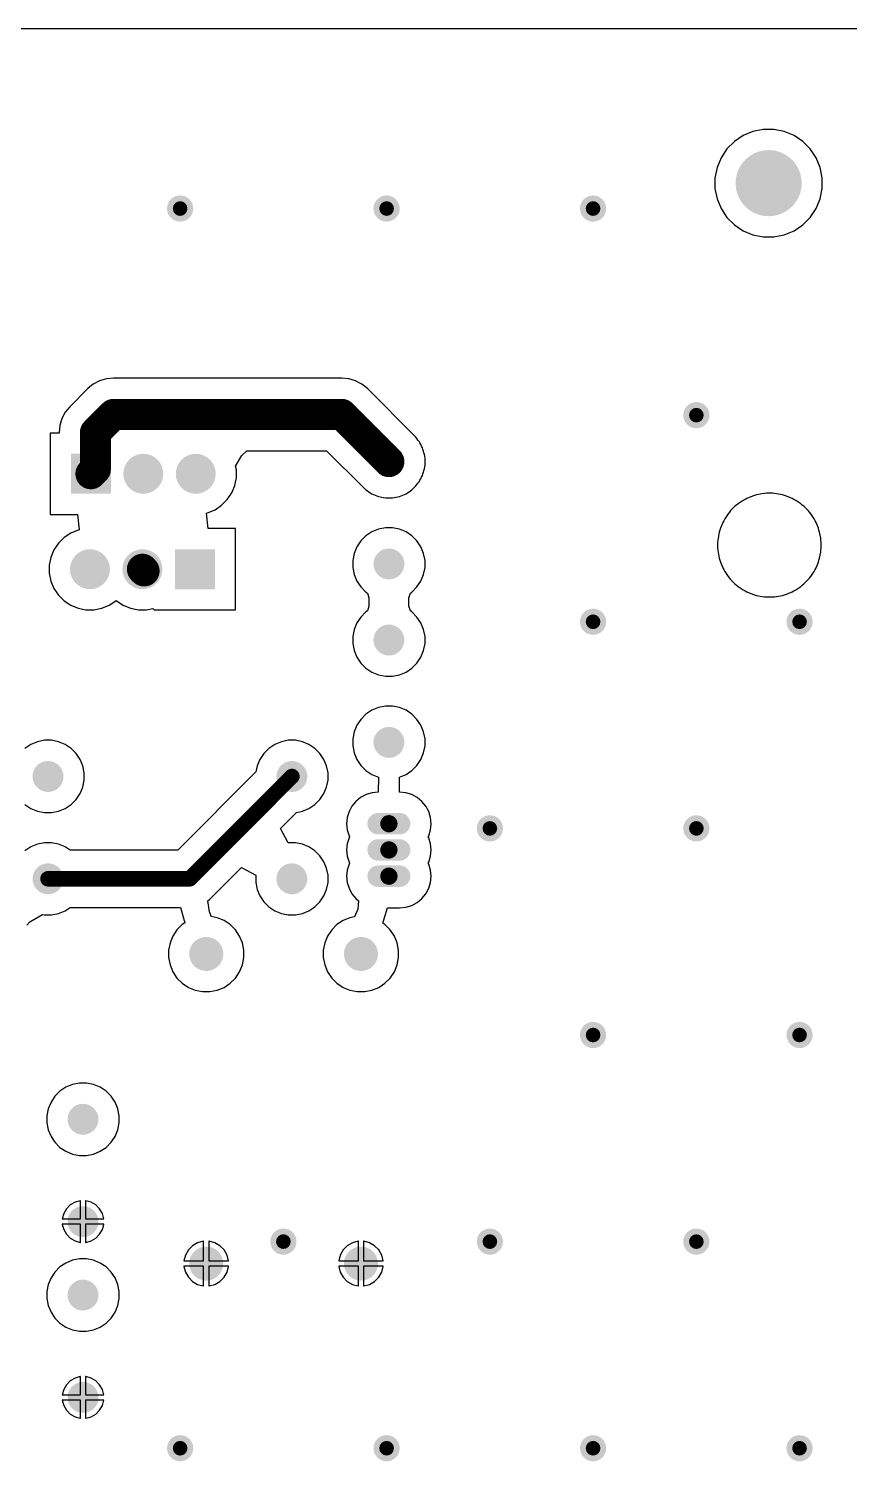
# Model space of a CAD drawing. Header units: inches. Extents: x 4.53 to 13.89, y 0.79 to 10.58.
# Drawn here: x 10.341 to 11.906, y 7.849 to 10.579 of the extents above; entities that cross this region are included whole.
import ezdxf

# ---------------------------------------------------------------- set-up
doc = ezdxf.new("R2010")
doc.units = ezdxf.units.IN
doc.header["$MEASUREMENT"] = 0
for name, color, linetype in [('Bottom Layer', 5, 'Continuous'), ('Pad Holes', 156, 'Continuous'), ('Via Holes', 16, 'Continuous')]:
    doc.layers.add(name, color=color, linetype=linetype)

# ---------------------------------------------------------------- blocks, each defined once
blk = doc.blocks.new('HEATSINK_HS_6835_20')
at = {"layer": 'Pad Holes'}
h = blk.add_hatch(color=7, dxfattribs=at)
edge = h.paths.add_edge_path()
edge.add_arc((0.1441, 0.4272), 0.063, 0, 360)
h = blk.add_hatch(color=7, dxfattribs=at)
edge = h.paths.add_edge_path()
edge.add_arc((2.5281, 0.4273), 0.063, 0, 360)
blk = doc.blocks.new('TO254P1009X445X1985_3_33')
at = {"layer": 'Bottom Layer'}
blk.add_hatch(color=5, dxfattribs=at).paths.add_polyline_path([(-0.1381, 0.0381), (-0.0619, 0.0381), (-0.0619, -0.0381), (-0.1381, -0.0381)])
h = blk.add_hatch(color=5, dxfattribs=at)
edge = h.paths.add_edge_path()
edge.add_arc((0, 0), 0.0381, 0, 360)
h = blk.add_hatch(color=5, dxfattribs=at)
edge = h.paths.add_edge_path()
edge.add_arc((0.1, 0), 0.0381, 0, 360)
at = {"layer": 'Pad Holes'}
h = blk.add_hatch(color=7, dxfattribs=at)
edge = h.paths.add_edge_path()
edge.add_arc((-0.1, 0), 0.0254, 0, 360)
h = blk.add_hatch(color=7, dxfattribs=at)
edge = h.paths.add_edge_path()
edge.add_arc((0, 0), 0.0254, 0, 360)
h = blk.add_hatch(color=7, dxfattribs=at)
edge = h.paths.add_edge_path()
edge.add_arc((0.1, 0), 0.0254, 0, 360)
blk = doc.blocks.new('RES_2W_VERTICAL_133')
at = {"layer": 'Bottom Layer'}
h = blk.add_hatch(color=5, dxfattribs=at)
edge = h.paths.add_edge_path()
edge.add_arc((0, 0), 0.0295, 0, 360)
h = blk.add_hatch(color=5, dxfattribs=at)
edge = h.paths.add_edge_path()
edge.add_arc((0.195, 0), 0.0295, 0, 360)
at = {"layer": 'Pad Holes'}
h = blk.add_hatch(color=7, dxfattribs=at)
edge = h.paths.add_edge_path()
edge.add_arc((0, 0), 0.0197, 0, 360)
h = blk.add_hatch(color=7, dxfattribs=at)
edge = h.paths.add_edge_path()
edge.add_arc((0.195, 0), 0.0197, 0, 360)
blk = doc.blocks.new('CAP_PANASSONIC_1U_450V_135')
at = {"layer": 'Bottom Layer'}
h = blk.add_hatch(color=5, dxfattribs=at)
edge = h.paths.add_edge_path()
edge.add_arc((0, 0), 0.0325, 0, 360)
h = blk.add_hatch(color=5, dxfattribs=at)
edge = h.paths.add_edge_path()
edge.add_arc((0.59, 0), 0.0325, 0, 360)
at = {"layer": 'Pad Holes'}
h = blk.add_hatch(color=7, dxfattribs=at)
edge = h.paths.add_edge_path()
edge.add_arc((0, 0), 0.02, 0, 360)
h = blk.add_hatch(color=7, dxfattribs=at)
edge = h.paths.add_edge_path()
edge.add_arc((0.59, 0), 0.02, 0, 360)
blk = doc.blocks.new('CAP_PANASSONIC_1U_450V_136')
at = {"layer": 'Bottom Layer'}
h = blk.add_hatch(color=5, dxfattribs=at)
edge = h.paths.add_edge_path()
edge.add_arc((0, 0), 0.0325, 0, 360)
h = blk.add_hatch(color=5, dxfattribs=at)
edge = h.paths.add_edge_path()
edge.add_arc((0.59, 0), 0.0325, 0, 360)
at = {"layer": 'Pad Holes'}
h = blk.add_hatch(color=7, dxfattribs=at)
edge = h.paths.add_edge_path()
edge.add_arc((0, 0), 0.02, 0, 360)
h = blk.add_hatch(color=7, dxfattribs=at)
edge = h.paths.add_edge_path()
edge.add_arc((0.59, 0), 0.02, 0, 360)
blk = doc.blocks.new('TO92127P495H495_3_137')
at = {"layer": 'Bottom Layer'}
h = blk.add_hatch(color=5, dxfattribs=at)
edge = h.paths.add_edge_path()
edge.add_arc((-0.05, 0.0205), 0.0205, 0, 180)
edge.add_line((-0.0705, 0.0205), (-0.0705, -0.0205))
edge.add_arc((-0.05, -0.0205), 0.0205, 180, 360)
edge.add_line((-0.0295, -0.0205), (-0.0295, 0.0205))
h = blk.add_hatch(color=5, dxfattribs=at)
edge = h.paths.add_edge_path()
edge.add_arc((0, 0.0205), 0.0205, 0, 180)
edge.add_line((-0.0205, 0.0205), (-0.0205, -0.0205))
edge.add_arc((0, -0.0205), 0.0205, 180, 360)
edge.add_line((0.0205, -0.0205), (0.0205, 0.0205))
h = blk.add_hatch(color=5, dxfattribs=at)
edge = h.paths.add_edge_path()
edge.add_arc((0.05, 0.0205), 0.0205, 0, 180)
edge.add_line((0.0295, 0.0205), (0.0295, -0.0205))
edge.add_arc((0.05, -0.0205), 0.0205, 180, 360)
edge.add_line((0.0705, -0.0205), (0.0705, 0.0205))
at = {"layer": 'Pad Holes'}
h = blk.add_hatch(color=7, dxfattribs=at)
edge = h.paths.add_edge_path()
edge.add_arc((-0.05, 0), 0.0165, 0, 360)
h = blk.add_hatch(color=7, dxfattribs=at)
edge = h.paths.add_edge_path()
edge.add_arc((0, 0), 0.0165, 0, 360)
h = blk.add_hatch(color=7, dxfattribs=at)
edge = h.paths.add_edge_path()
edge.add_arc((0.05, 0), 0.0165, 0, 360)
blk = doc.blocks.new('RES_2W_VERTICAL_138')
at = {"layer": 'Bottom Layer'}
h = blk.add_hatch(color=5, dxfattribs=at)
edge = h.paths.add_edge_path()
edge.add_arc((0, 0), 0.0295, 0, 360)
h = blk.add_hatch(color=5, dxfattribs=at)
edge = h.paths.add_edge_path()
edge.add_arc((0.195, 0), 0.0295, 0, 360)
at = {"layer": 'Pad Holes'}
h = blk.add_hatch(color=7, dxfattribs=at)
edge = h.paths.add_edge_path()
edge.add_arc((0, 0), 0.0197, 0, 360)
h = blk.add_hatch(color=7, dxfattribs=at)
edge = h.paths.add_edge_path()
edge.add_arc((0.195, 0), 0.0197, 0, 360)
blk = doc.blocks.new('TO254P1009X445X1985_3_141')
at = {"layer": 'Bottom Layer'}
blk.add_hatch(color=5, dxfattribs=at).paths.add_polyline_path([(-0.1381, 0.0381), (-0.0619, 0.0381), (-0.0619, -0.0381), (-0.1381, -0.0381)])
h = blk.add_hatch(color=5, dxfattribs=at)
edge = h.paths.add_edge_path()
edge.add_arc((0, 0), 0.0381, 0, 360)
h = blk.add_hatch(color=5, dxfattribs=at)
edge = h.paths.add_edge_path()
edge.add_arc((0.1, 0), 0.0381, 0, 360)
at = {"layer": 'Pad Holes'}
h = blk.add_hatch(color=7, dxfattribs=at)
edge = h.paths.add_edge_path()
edge.add_arc((-0.1, 0), 0.0254, 0, 360)
h = blk.add_hatch(color=7, dxfattribs=at)
edge = h.paths.add_edge_path()
edge.add_arc((0, 0), 0.0254, 0, 360)
h = blk.add_hatch(color=7, dxfattribs=at)
edge = h.paths.add_edge_path()
edge.add_arc((0.1, 0), 0.0254, 0, 360)
blk = doc.blocks.new('RES_2W_VERTICAL_142')
at = {"layer": 'Bottom Layer'}
h = blk.add_hatch(color=5, dxfattribs=at)
edge = h.paths.add_edge_path()
edge.add_arc((0, 0), 0.0295, 0, 360)
h = blk.add_hatch(color=5, dxfattribs=at)
edge = h.paths.add_edge_path()
edge.add_arc((0.195, 0), 0.0295, 0, 360)
at = {"layer": 'Pad Holes'}
h = blk.add_hatch(color=7, dxfattribs=at)
edge = h.paths.add_edge_path()
edge.add_arc((0, 0), 0.0197, 0, 360)
h = blk.add_hatch(color=7, dxfattribs=at)
edge = h.paths.add_edge_path()
edge.add_arc((0.195, 0), 0.0197, 0, 360)
blk = doc.blocks.new('RES_2W_VERTICAL_143')
at = {"layer": 'Bottom Layer'}
h = blk.add_hatch(color=5, dxfattribs=at)
edge = h.paths.add_edge_path()
edge.add_arc((0, 0), 0.0295, 0, 360)
h = blk.add_hatch(color=5, dxfattribs=at)
edge = h.paths.add_edge_path()
edge.add_arc((0.195, 0), 0.0295, 0, 360)
at = {"layer": 'Pad Holes'}
h = blk.add_hatch(color=7, dxfattribs=at)
edge = h.paths.add_edge_path()
edge.add_arc((0, 0), 0.0197, 0, 360)
h = blk.add_hatch(color=7, dxfattribs=at)
edge = h.paths.add_edge_path()
edge.add_arc((0.195, 0), 0.0197, 0, 360)
blk = doc.blocks.new('RES_2W_VERTICAL_144')
at = {"layer": 'Bottom Layer'}
h = blk.add_hatch(color=5, dxfattribs=at)
edge = h.paths.add_edge_path()
edge.add_arc((0, 0), 0.0295, 0, 360)
h = blk.add_hatch(color=5, dxfattribs=at)
edge = h.paths.add_edge_path()
edge.add_arc((0.195, 0), 0.0295, 0, 360)
at = {"layer": 'Pad Holes'}
h = blk.add_hatch(color=7, dxfattribs=at)
edge = h.paths.add_edge_path()
edge.add_arc((0, 0), 0.0197, 0, 360)
h = blk.add_hatch(color=7, dxfattribs=at)
edge = h.paths.add_edge_path()
edge.add_arc((0.195, 0), 0.0197, 0, 360)
blk = doc.blocks.new('RES_2W_VERTICAL_145')
at = {"layer": 'Bottom Layer'}
h = blk.add_hatch(color=5, dxfattribs=at)
edge = h.paths.add_edge_path()
edge.add_arc((0, 0), 0.0295, 0, 360)
h = blk.add_hatch(color=5, dxfattribs=at)
edge = h.paths.add_edge_path()
edge.add_arc((0.195, 0), 0.0295, 0, 360)
at = {"layer": 'Pad Holes'}
h = blk.add_hatch(color=7, dxfattribs=at)
edge = h.paths.add_edge_path()
edge.add_arc((0, 0), 0.0197, 0, 360)
h = blk.add_hatch(color=7, dxfattribs=at)
edge = h.paths.add_edge_path()
edge.add_arc((0.195, 0), 0.0197, 0, 360)

msp = doc.modelspace()

# ---------------------------------------------------------------- hatches: boundary and pattern name
at = {"layer": 'Bottom Layer'}
h = msp.add_hatch(color=5, dxfattribs=at)
edge = h.paths.add_edge_path()
edge.add_arc((10.6299, 10.2362), 0.025, 0, 360)
h = msp.add_hatch(color=5, dxfattribs=at)
edge = h.paths.add_edge_path()
edge.add_arc((11.0236, 10.2362), 0.025, 0, 360)
h = msp.add_hatch(color=5, dxfattribs=at)
edge = h.paths.add_edge_path()
edge.add_arc((11.4173, 10.2362), 0.025, 0, 360)
h = msp.add_hatch(color=5, dxfattribs=at)
edge = h.paths.add_edge_path()
edge.add_arc((11.6142, 9.8425), 0.025, 0, 360)
h = msp.add_hatch(color=5, dxfattribs=at)
edge = h.paths.add_edge_path()
edge.add_arc((11.4173, 9.4488), 0.025, 0, 360)
h = msp.add_hatch(color=5, dxfattribs=at)
edge = h.paths.add_edge_path()
edge.add_arc((11.811, 9.4488), 0.025, 0, 360)
h = msp.add_hatch(color=5, dxfattribs=at)
edge = h.paths.add_edge_path()
edge.add_arc((11.2205, 9.0551), 0.025, 0, 360)
h = msp.add_hatch(color=5, dxfattribs=at)
edge = h.paths.add_edge_path()
edge.add_arc((11.6142, 9.0551), 0.025, 0, 360)
h = msp.add_hatch(color=5, dxfattribs=at)
edge = h.paths.add_edge_path()
edge.add_arc((11.4173, 8.6614), 0.025, 0, 360)
h = msp.add_hatch(color=5, dxfattribs=at)
edge = h.paths.add_edge_path()
edge.add_arc((11.811, 8.6614), 0.025, 0, 360)
h = msp.add_hatch(color=5, dxfattribs=at)
edge = h.paths.add_edge_path()
edge.add_arc((10.8268, 8.2677), 0.025, 0, 360)
h = msp.add_hatch(color=5, dxfattribs=at)
edge = h.paths.add_edge_path()
edge.add_arc((11.2205, 8.2677), 0.025, 0, 360)
h = msp.add_hatch(color=5, dxfattribs=at)
edge = h.paths.add_edge_path()
edge.add_arc((11.6142, 8.2677), 0.025, 0, 360)
h = msp.add_hatch(color=5, dxfattribs=at)
edge = h.paths.add_edge_path()
edge.add_arc((10.6299, 7.874), 0.025, 0, 360)
h = msp.add_hatch(color=5, dxfattribs=at)
edge = h.paths.add_edge_path()
edge.add_arc((11.0236, 7.874), 0.025, 0, 360)
h = msp.add_hatch(color=5, dxfattribs=at)
edge = h.paths.add_edge_path()
edge.add_arc((11.4173, 7.874), 0.025, 0, 360)
h = msp.add_hatch(color=5, dxfattribs=at)
edge = h.paths.add_edge_path()
edge.add_arc((11.811, 7.874), 0.025, 0, 360)
at = {"layer": 'Via Holes'}
h = msp.add_hatch(color=7, dxfattribs=at)
edge = h.paths.add_edge_path()
edge.add_arc((10.6299, 10.2362), 0.014, 0, 360)
h = msp.add_hatch(color=7, dxfattribs=at)
edge = h.paths.add_edge_path()
edge.add_arc((11.0236, 10.2362), 0.014, 0, 360)
h = msp.add_hatch(color=7, dxfattribs=at)
edge = h.paths.add_edge_path()
edge.add_arc((11.4173, 10.2362), 0.014, 0, 360)
h = msp.add_hatch(color=7, dxfattribs=at)
edge = h.paths.add_edge_path()
edge.add_arc((11.6142, 9.8425), 0.014, 0, 360)
h = msp.add_hatch(color=7, dxfattribs=at)
edge = h.paths.add_edge_path()
edge.add_arc((11.4173, 9.4488), 0.014, 0, 360)
h = msp.add_hatch(color=7, dxfattribs=at)
edge = h.paths.add_edge_path()
edge.add_arc((11.811, 9.4488), 0.014, 0, 360)
h = msp.add_hatch(color=7, dxfattribs=at)
edge = h.paths.add_edge_path()
edge.add_arc((11.2205, 9.0551), 0.014, 0, 360)
h = msp.add_hatch(color=7, dxfattribs=at)
edge = h.paths.add_edge_path()
edge.add_arc((11.6142, 9.0551), 0.014, 0, 360)
h = msp.add_hatch(color=7, dxfattribs=at)
edge = h.paths.add_edge_path()
edge.add_arc((11.4173, 8.6614), 0.014, 0, 360)
h = msp.add_hatch(color=7, dxfattribs=at)
edge = h.paths.add_edge_path()
edge.add_arc((11.811, 8.6614), 0.014, 0, 360)
h = msp.add_hatch(color=7, dxfattribs=at)
edge = h.paths.add_edge_path()
edge.add_arc((10.8268, 8.2677), 0.014, 0, 360)
h = msp.add_hatch(color=7, dxfattribs=at)
edge = h.paths.add_edge_path()
edge.add_arc((11.2205, 8.2677), 0.014, 0, 360)
h = msp.add_hatch(color=7, dxfattribs=at)
edge = h.paths.add_edge_path()
edge.add_arc((11.6142, 8.2677), 0.014, 0, 360)
h = msp.add_hatch(color=7, dxfattribs=at)
edge = h.paths.add_edge_path()
edge.add_arc((10.6299, 7.874), 0.014, 0, 360)
h = msp.add_hatch(color=7, dxfattribs=at)
edge = h.paths.add_edge_path()
edge.add_arc((11.0236, 7.874), 0.014, 0, 360)
h = msp.add_hatch(color=7, dxfattribs=at)
edge = h.paths.add_edge_path()
edge.add_arc((11.4173, 7.874), 0.014, 0, 360)
h = msp.add_hatch(color=7, dxfattribs=at)
edge = h.paths.add_edge_path()
edge.add_arc((11.811, 7.874), 0.014, 0, 360)

# ---------------------------------------------------------------- linework, layer by layer
at = {"layer": 'Bottom Layer'}
for p, q in [((6.5704, 10.579), (12.147, 10.579)), ((11.7035, 10.3753), (11.6868, 10.3641)), ((11.7222, 10.383), (11.7035, 10.3753)), ((11.7419, 10.387), (11.7222, 10.383)), ((11.7621, 10.387), (11.7419, 10.387)), ((11.7819, 10.383), (11.7621, 10.387)), ((11.8005, 10.3753), (11.7819, 10.383)), ((11.8173, 10.3641), (11.8005, 10.3753)), ((11.6725, 10.3498), (11.6613, 10.3331)), ((11.6868, 10.3641), (11.6725, 10.3498)), ((11.8315, 10.3498), (11.8173, 10.3641)), ((11.8427, 10.3331), (11.8315, 10.3498)), ((11.6613, 10.3331), (11.6536, 10.3145)), ((11.8505, 10.3145), (11.8427, 10.3331)), ((11.6536, 10.3145), (11.6497, 10.2947)), ((11.6497, 10.2947), (11.6497, 10.2745)), ((11.8544, 10.2947), (11.8505, 10.3145)), ((11.8544, 10.2745), (11.8544, 10.2947)), ((11.6497, 10.2745), (11.6536, 10.2547)), ((11.8505, 10.2547), (11.8544, 10.2745)), ((11.6536, 10.2547), (11.6613, 10.2361)), ((11.8427, 10.2361), (11.8505, 10.2547)), ((11.6613, 10.2361), (11.6725, 10.2193)), ((11.6725, 10.2193), (11.6868, 10.2051)), ((11.8173, 10.2051), (11.8315, 10.2193)), ((11.8315, 10.2193), (11.8427, 10.2361)), ((11.6868, 10.2051), (11.7035, 10.1939)), ((11.7035, 10.1939), (11.7222, 10.1862)), ((11.7222, 10.1862), (11.7419, 10.1822)), ((11.7621, 10.1822), (11.7819, 10.1862)), ((11.7819, 10.1862), (11.8005, 10.1939)), ((11.8005, 10.1939), (11.8173, 10.2051)), ((11.7419, 10.1822), (11.7621, 10.1822)), ((10.4894, 9.9119), (10.4764, 9.908)), ((10.5029, 9.9132), (10.4894, 9.9119)), ((10.938, 9.9132), (10.5029, 9.9132)), ((10.9515, 9.9119), (10.938, 9.9132)), ((10.9645, 9.908), (10.9515, 9.9119)), ((10.4539, 9.893), (10.4193, 9.8584)), ((10.4644, 9.9016), (10.4539, 9.893)), ((10.4764, 9.908), (10.4644, 9.9016)), ((10.9765, 9.9016), (10.9645, 9.908)), ((10.987, 9.893), (10.9765, 9.9016)), ((11.077, 9.803), (10.987, 9.893)), ((10.4193, 9.8584), (10.4107, 9.8479)), ((10.4043, 9.8359), (10.4004, 9.8229)), ((10.4107, 9.8479), (10.4043, 9.8359)), ((10.3991, 9.8083), (10.3823, 9.8083)), ((10.3823, 9.8083), (10.3823, 9.6534)), ((10.4004, 9.8229), (10.3991, 9.8094)), ((10.3991, 9.8094), (10.3991, 9.8083)), ((11.0791, 9.8003), (11.077, 9.803)), ((10.7476, 9.7658), (10.7573, 9.7748)), ((10.7573, 9.7748), (10.9093, 9.7748)), ((10.9093, 9.7748), (10.979, 9.705)), ((11.0815, 9.7979), (11.0791, 9.8003)), ((11.0834, 9.7951), (11.0815, 9.7979)), ((11.0856, 9.7925), (11.0834, 9.7951)), ((11.0872, 9.7895), (11.0856, 9.7925)), ((11.0891, 9.7866), (11.0872, 9.7895)), ((11.0904, 9.7835), (11.0891, 9.7866)), ((11.092, 9.7805), (11.0904, 9.7835)), ((11.0929, 9.7772), (11.092, 9.7805)), ((11.0942, 9.7741), (11.0929, 9.7772)), ((11.0949, 9.7708), (11.0942, 9.7741)), ((10.7358, 9.7452), (10.7476, 9.7658)), ((11.0959, 9.7675), (11.0949, 9.7708)), ((11.0962, 9.7641), (11.0959, 9.7675)), ((11.0969, 9.7608), (11.0962, 9.7641)), ((11.0962, 9.7439), (11.0969, 9.7472)), ((11.0969, 9.7574), (11.0969, 9.7608)), ((11.0972, 9.754), (11.0969, 9.7574)), ((11.0969, 9.7506), (11.0972, 9.754)), ((11.0969, 9.7472), (11.0969, 9.7506)), ((10.7342, 9.7082), (10.7372, 9.7232)), ((10.7372, 9.7385), (10.7358, 9.7452)), ((10.7372, 9.7232), (10.7372, 9.7385)), ((11.0872, 9.7185), (11.0891, 9.7214)), ((11.0891, 9.7214), (11.0904, 9.7245)), ((11.0904, 9.7245), (11.092, 9.7275)), ((11.092, 9.7275), (11.0929, 9.7308)), ((11.0929, 9.7308), (11.0942, 9.7339)), ((11.0942, 9.7339), (11.0949, 9.7372)), ((11.0949, 9.7372), (11.0959, 9.7405)), ((11.0959, 9.7405), (11.0962, 9.7439)), ((10.7199, 9.6815), (10.7284, 9.6942)), ((10.7284, 9.6942), (10.7342, 9.7082)), ((10.979, 9.705), (10.9817, 9.7029)), ((10.9817, 9.7029), (10.9841, 9.7005)), ((10.9841, 9.7005), (10.9869, 9.6986)), ((10.9869, 9.6986), (10.9895, 9.6964)), ((10.9895, 9.6964), (10.9925, 9.6948)), ((10.9925, 9.6948), (10.9954, 9.6929)), ((10.9954, 9.6929), (10.9985, 9.6916)), ((10.9985, 9.6916), (11.0015, 9.69)), ((11.0545, 9.69), (11.0575, 9.6916)), ((11.0575, 9.6916), (11.0606, 9.6929)), ((11.0606, 9.6929), (11.0635, 9.6948)), ((11.0635, 9.6948), (11.0665, 9.6964)), ((11.0665, 9.6964), (11.0691, 9.6986)), ((11.0691, 9.6986), (11.0719, 9.7005)), ((11.0719, 9.7005), (11.0743, 9.7029)), ((11.0743, 9.7029), (11.077, 9.705)), ((11.077, 9.705), (11.0791, 9.7077)), ((11.0791, 9.7077), (11.0815, 9.7101)), ((11.0815, 9.7101), (11.0834, 9.7129)), ((11.0834, 9.7129), (11.0856, 9.7155)), ((11.0856, 9.7155), (11.0872, 9.7185)), ((11.74, 9.6929), (11.7286, 9.6906)), ((11.7439, 9.6931), (11.74, 9.6929)), ((11.7477, 9.6936), (11.7439, 9.6931)), ((11.7594, 9.6936), (11.7477, 9.6936)), ((11.7632, 9.6931), (11.7594, 9.6936)), ((11.7671, 9.6929), (11.7632, 9.6931)), ((11.7785, 9.6906), (11.7671, 9.6929)), ((10.6964, 9.6622), (10.7091, 9.6707)), ((10.7091, 9.6707), (10.7199, 9.6815)), ((11.0015, 9.69), (11.0048, 9.6891)), ((11.0048, 9.6891), (11.0079, 9.6878)), ((11.0079, 9.6878), (11.0112, 9.6871)), ((11.0112, 9.6871), (11.0145, 9.6861)), ((11.0145, 9.6861), (11.0179, 9.6858)), ((11.0179, 9.6858), (11.0212, 9.6851)), ((11.0212, 9.6851), (11.0246, 9.6851)), ((11.0246, 9.6851), (11.028, 9.6848)), ((11.028, 9.6848), (11.0314, 9.6851)), ((11.0314, 9.6851), (11.0348, 9.6851)), ((11.0348, 9.6851), (11.0381, 9.6858)), ((11.0381, 9.6858), (11.0415, 9.6861)), ((11.0415, 9.6861), (11.0448, 9.6871)), ((11.0448, 9.6871), (11.0481, 9.6878)), ((11.0481, 9.6878), (11.0512, 9.6891)), ((11.0512, 9.6891), (11.0545, 9.69)), ((11.6878, 9.6688), (11.6796, 9.6606)), ((11.6909, 9.6712), (11.6878, 9.6688)), ((11.6938, 9.6738), (11.6909, 9.6712)), ((11.7035, 9.6802), (11.6938, 9.6738)), ((11.707, 9.6819), (11.7035, 9.6802)), ((11.7104, 9.6839), (11.707, 9.6819)), ((11.7211, 9.6883), (11.7104, 9.6839)), ((11.7249, 9.6893), (11.7211, 9.6883)), ((11.7286, 9.6906), (11.7249, 9.6893)), ((11.7822, 9.6893), (11.7785, 9.6906)), ((11.786, 9.6883), (11.7822, 9.6893)), ((11.7967, 9.6839), (11.786, 9.6883)), ((11.8001, 9.6819), (11.7967, 9.6839)), ((11.8036, 9.6802), (11.8001, 9.6819)), ((11.8133, 9.6738), (11.8036, 9.6802)), ((11.8162, 9.6712), (11.8133, 9.6738)), ((11.8193, 9.6688), (11.8162, 9.6712)), ((11.8275, 9.6606), (11.8193, 9.6688)), ((10.3823, 9.6534), (10.4344, 9.6534)), ((10.4344, 9.6534), (10.4373, 9.6239)), ((10.6805, 9.656), (10.6823, 9.6564)), ((10.6834, 9.6265), (10.6805, 9.656)), ((10.6823, 9.6564), (10.6964, 9.6622)), ((11.6645, 9.638), (11.6601, 9.6273)), ((11.6665, 9.6414), (11.6645, 9.638)), ((11.6682, 9.6449), (11.6665, 9.6414)), ((11.6747, 9.6546), (11.6682, 9.6449)), ((11.6772, 9.6575), (11.6747, 9.6546)), ((11.6796, 9.6606), (11.6772, 9.6575)), ((11.8299, 9.6575), (11.8275, 9.6606)), ((11.8324, 9.6546), (11.8299, 9.6575)), ((11.8389, 9.6449), (11.8324, 9.6546)), ((11.8406, 9.6414), (11.8389, 9.6449)), ((11.8426, 9.638), (11.8406, 9.6414)), ((11.847, 9.6273), (11.8426, 9.638)), ((10.4213, 9.6176), (10.4086, 9.6092)), ((10.4354, 9.6235), (10.4213, 9.6176)), ((10.4373, 9.6239), (10.4354, 9.6235)), ((10.7355, 9.6265), (10.6834, 9.6265)), ((10.7355, 9.4715), (10.7355, 9.6265)), ((10.9841, 9.6125), (10.9745, 9.6029)), ((10.9954, 9.6201), (10.9841, 9.6125)), ((11.0079, 9.6252), (10.9954, 9.6201)), ((11.0212, 9.6279), (11.0079, 9.6252)), ((11.0348, 9.6279), (11.0212, 9.6279)), ((11.0481, 9.6252), (11.0348, 9.6279)), ((11.0606, 9.6201), (11.0481, 9.6252)), ((11.0719, 9.6125), (11.0606, 9.6201)), ((11.0815, 9.6029), (11.0719, 9.6125)), ((11.6578, 9.6198), (11.6556, 9.6084)), ((11.6591, 9.6235), (11.6578, 9.6198)), ((11.6601, 9.6273), (11.6591, 9.6235)), ((11.848, 9.6235), (11.847, 9.6273)), ((11.8493, 9.6198), (11.848, 9.6235)), ((11.8516, 9.6084), (11.8493, 9.6198)), ((10.3894, 9.5857), (10.3835, 9.5716)), ((10.3978, 9.5984), (10.3894, 9.5857)), ((10.4086, 9.6092), (10.3978, 9.5984)), ((10.9669, 9.5916), (10.9618, 9.5791)), ((10.9745, 9.6029), (10.9669, 9.5916)), ((11.0891, 9.5916), (11.0815, 9.6029)), ((11.0942, 9.5791), (11.0891, 9.5916)), ((11.6553, 9.6045), (11.6548, 9.6007)), ((11.6548, 9.6007), (11.6548, 9.5891)), ((11.6548, 9.5891), (11.6553, 9.5852)), ((11.6556, 9.6084), (11.6553, 9.6045)), ((11.6553, 9.5852), (11.6556, 9.5813)), ((11.8518, 9.6045), (11.8516, 9.6084)), ((11.8516, 9.5813), (11.8518, 9.5852)), ((11.8523, 9.6007), (11.8518, 9.6045)), ((11.8518, 9.5852), (11.8523, 9.5891)), ((11.8523, 9.5891), (11.8523, 9.6007)), ((10.3835, 9.5716), (10.3805, 9.5566)), ((10.3805, 9.5566), (10.3805, 9.5414)), ((10.9618, 9.5791), (10.9591, 9.5658)), ((10.9591, 9.5658), (10.9591, 9.5522)), ((11.0969, 9.5658), (11.0942, 9.5791)), ((11.0969, 9.5522), (11.0969, 9.5658)), ((11.6556, 9.5813), (11.6578, 9.5699)), ((11.6578, 9.5699), (11.6591, 9.5662)), ((11.6591, 9.5662), (11.6601, 9.5624)), ((11.6601, 9.5624), (11.6645, 9.5517)), ((11.8426, 9.5517), (11.847, 9.5624)), ((11.847, 9.5624), (11.848, 9.5662)), ((11.848, 9.5662), (11.8493, 9.5699)), ((11.8493, 9.5699), (11.8516, 9.5813)), ((10.3805, 9.5414), (10.3835, 9.5264)), ((10.9591, 9.5522), (10.9618, 9.5389)), ((10.9618, 9.5389), (10.9669, 9.5264)), ((11.0891, 9.5264), (11.0942, 9.5389)), ((11.0942, 9.5389), (11.0969, 9.5522)), ((11.6645, 9.5517), (11.6665, 9.5483)), ((11.6665, 9.5483), (11.6682, 9.5448)), ((11.6682, 9.5448), (11.6747, 9.5352)), ((11.6747, 9.5352), (11.6772, 9.5322)), ((11.6772, 9.5322), (11.6796, 9.5291)), ((11.6796, 9.5291), (11.6878, 9.5209)), ((11.8193, 9.5209), (11.8275, 9.5291)), ((11.8275, 9.5291), (11.8299, 9.5322)), ((11.8299, 9.5322), (11.8324, 9.5352)), ((11.8324, 9.5352), (11.8389, 9.5448)), ((11.8389, 9.5448), (11.8406, 9.5483)), ((11.8406, 9.5483), (11.8426, 9.5517)), ((10.3835, 9.5264), (10.3894, 9.5123)), ((10.3894, 9.5123), (10.3978, 9.4996)), ((10.9669, 9.5264), (10.9745, 9.5151)), ((10.9745, 9.5151), (10.9841, 9.5055)), ((10.9841, 9.5055), (10.987, 9.5035)), ((10.987, 9.5035), (10.9897, 9.4944)), ((11.0663, 9.4944), (11.069, 9.5035)), ((11.069, 9.5035), (11.0719, 9.5055)), ((11.0719, 9.5055), (11.0815, 9.5151)), ((11.0815, 9.5151), (11.0891, 9.5264)), ((11.6878, 9.5209), (11.6909, 9.5185)), ((11.6909, 9.5185), (11.6938, 9.516)), ((11.6938, 9.516), (11.7035, 9.5095)), ((11.7035, 9.5095), (11.707, 9.5078)), ((11.707, 9.5078), (11.7104, 9.5058)), ((11.7104, 9.5058), (11.7211, 9.5014)), ((11.7211, 9.5014), (11.7249, 9.5004)), ((11.7249, 9.5004), (11.7286, 9.4991)), ((11.7785, 9.4991), (11.7822, 9.5004)), ((11.7822, 9.5004), (11.786, 9.5014)), ((11.786, 9.5014), (11.7967, 9.5058)), ((11.7967, 9.5058), (11.8001, 9.5078)), ((11.8001, 9.5078), (11.8036, 9.5095)), ((11.8036, 9.5095), (11.8133, 9.516)), ((11.8133, 9.516), (11.8162, 9.5185)), ((11.8162, 9.5185), (11.8193, 9.5209)), ((10.3978, 9.4996), (10.4086, 9.4888)), ((10.4086, 9.4888), (10.4213, 9.4804)), ((10.4213, 9.4804), (10.4354, 9.4745)), ((10.4354, 9.4745), (10.4504, 9.4715)), ((10.4656, 9.4715), (10.4806, 9.4745)), ((10.4806, 9.4745), (10.4947, 9.4804)), ((10.4947, 9.4804), (10.5074, 9.4888)), ((10.5074, 9.4888), (10.508, 9.4895)), ((10.508, 9.4895), (10.5086, 9.4888)), ((10.5086, 9.4888), (10.5213, 9.4804)), ((10.5213, 9.4804), (10.5354, 9.4745)), ((10.5354, 9.4745), (10.5504, 9.4715)), ((10.5656, 9.4715), (10.5776, 9.4739)), ((10.5776, 9.4739), (10.5805, 9.4715)), ((10.9897, 9.4786), (10.987, 9.4695)), ((10.9897, 9.4944), (10.9897, 9.4786)), ((11.0663, 9.4786), (11.0663, 9.4944)), ((11.069, 9.4695), (11.0663, 9.4786)), ((11.7286, 9.4991), (11.74, 9.4969)), ((11.74, 9.4969), (11.7439, 9.4966)), ((11.7439, 9.4966), (11.7477, 9.4961)), ((11.7477, 9.4961), (11.7594, 9.4961)), ((11.7594, 9.4961), (11.7632, 9.4966)), ((11.7632, 9.4966), (11.7671, 9.4969)), ((11.7671, 9.4969), (11.7785, 9.4991)), ((10.4504, 9.4715), (10.4656, 9.4715)), ((10.5504, 9.4715), (10.5656, 9.4715)), ((10.5805, 9.4715), (10.5805, 9.4715)), ((10.5805, 9.4715), (10.7355, 9.4715)), ((10.9669, 9.4466), (10.9618, 9.4341)), ((10.9745, 9.4579), (10.9669, 9.4466)), ((10.9841, 9.4675), (10.9745, 9.4579)), ((10.987, 9.4695), (10.9841, 9.4675)), ((11.0719, 9.4675), (11.069, 9.4695)), ((11.0815, 9.4579), (11.0719, 9.4675)), ((11.0891, 9.4466), (11.0815, 9.4579)), ((11.0942, 9.4341), (11.0891, 9.4466)), ((10.9618, 9.4341), (10.9591, 9.4208)), ((10.9591, 9.4208), (10.9591, 9.4072)), ((11.0969, 9.4208), (11.0942, 9.4341)), ((11.0969, 9.4072), (11.0969, 9.4208)), ((10.9591, 9.4072), (10.9618, 9.3939)), ((10.9618, 9.3939), (10.9669, 9.3814)), ((11.0891, 9.3814), (11.0942, 9.3939)), ((11.0942, 9.3939), (11.0969, 9.4072)), ((10.9669, 9.3814), (10.9745, 9.3701)), ((10.9745, 9.3701), (10.9841, 9.3605)), ((11.0719, 9.3605), (11.0815, 9.3701)), ((11.0815, 9.3701), (11.0891, 9.3814)), ((10.9841, 9.3605), (10.9954, 9.3529)), ((10.9954, 9.3529), (11.0079, 9.3478)), ((11.0079, 9.3478), (11.0212, 9.3451)), ((11.0212, 9.3451), (11.0348, 9.3451)), ((11.0348, 9.3451), (11.0481, 9.3478)), ((11.0481, 9.3478), (11.0606, 9.3529)), ((11.0606, 9.3529), (11.0719, 9.3605)), ((11.0079, 9.2852), (10.9954, 9.2801)), ((11.0212, 9.2879), (11.0079, 9.2852)), ((11.0348, 9.2879), (11.0212, 9.2879)), ((11.0481, 9.2852), (11.0348, 9.2879)), ((11.0606, 9.2801), (11.0481, 9.2852)), ((10.9745, 9.2629), (10.9669, 9.2516)), ((10.9841, 9.2725), (10.9745, 9.2629)), ((10.9954, 9.2801), (10.9841, 9.2725)), ((11.0719, 9.2725), (11.0606, 9.2801)), ((11.0815, 9.2629), (11.0719, 9.2725)), ((11.0891, 9.2516), (11.0815, 9.2629)), ((10.9618, 9.2391), (10.9591, 9.2258)), ((10.9669, 9.2516), (10.9618, 9.2391)), ((11.0942, 9.2391), (11.0891, 9.2516)), ((11.0969, 9.2258), (11.0942, 9.2391)), ((10.3454, 9.2151), (10.3341, 9.2075)), ((10.3579, 9.2202), (10.3454, 9.2151)), ((10.3712, 9.2229), (10.3579, 9.2202)), ((10.3848, 9.2229), (10.3712, 9.2229)), ((10.3981, 9.2202), (10.3848, 9.2229)), ((10.4106, 9.2151), (10.3981, 9.2202)), ((10.4219, 9.2075), (10.4106, 9.2151)), ((10.4315, 9.1979), (10.4219, 9.2075)), ((10.7991, 9.2075), (10.7895, 9.1979)), ((10.8104, 9.2151), (10.7991, 9.2075)), ((10.8229, 9.2202), (10.8104, 9.2151)), ((10.8362, 9.2229), (10.8229, 9.2202)), ((10.8498, 9.2229), (10.8362, 9.2229)), ((10.8631, 9.2202), (10.8498, 9.2229)), ((10.8756, 9.2151), (10.8631, 9.2202)), ((10.8869, 9.2075), (10.8756, 9.2151)), ((10.8965, 9.1979), (10.8869, 9.2075)), ((10.9591, 9.2258), (10.9591, 9.2122)), ((10.9591, 9.2122), (10.9618, 9.1989)), ((11.0942, 9.1989), (11.0969, 9.2122)), ((11.0969, 9.2122), (11.0969, 9.2258)), ((10.4391, 9.1866), (10.4315, 9.1979)), ((10.4442, 9.1741), (10.4391, 9.1866)), ((10.4469, 9.1608), (10.4442, 9.1741)), ((10.7768, 9.1741), (10.7745, 9.1627)), ((10.7819, 9.1866), (10.7768, 9.1741)), ((10.7895, 9.1979), (10.7819, 9.1866)), ((10.9041, 9.1866), (10.8965, 9.1979)), ((10.9092, 9.1741), (10.9041, 9.1866)), ((10.9119, 9.1608), (10.9092, 9.1741)), ((10.9618, 9.1989), (10.9669, 9.1864)), ((10.9669, 9.1864), (10.9745, 9.1751)), ((10.9745, 9.1751), (10.9841, 9.1655)), ((11.0719, 9.1655), (11.0815, 9.1751)), ((11.0815, 9.1751), (11.0891, 9.1864)), ((11.0891, 9.1864), (11.0942, 9.1989)), ((10.4442, 9.1339), (10.4469, 9.1472)), ((10.4469, 9.1472), (10.4469, 9.1608)), ((10.7745, 9.1627), (10.6254, 9.0136)), ((10.9092, 9.1339), (10.9119, 9.1472)), ((10.9119, 9.1472), (10.9119, 9.1608)), ((10.9841, 9.1655), (10.9954, 9.1579)), ((10.9954, 9.1579), (11.0079, 9.1528)), ((11.0079, 9.1528), (11.0075, 9.1241)), ((11.0481, 9.1528), (11.0606, 9.1579)), ((11.0485, 9.1241), (11.0481, 9.1528)), ((11.0606, 9.1579), (11.0719, 9.1655)), ((10.4315, 9.1101), (10.4391, 9.1214)), ((10.4391, 9.1214), (10.4442, 9.1339)), ((10.8965, 9.1101), (10.9041, 9.1214)), ((10.9041, 9.1214), (10.9092, 9.1339)), ((10.9845, 9.1196), (10.9741, 9.114)), ((10.9958, 9.123), (10.9845, 9.1196)), ((11.0075, 9.1241), (10.9958, 9.123)), ((11.0602, 9.123), (11.0485, 9.1241)), ((11.0715, 9.1196), (11.0602, 9.123)), ((11.0819, 9.114), (11.0715, 9.1196)), ((10.3341, 9.1005), (10.3454, 9.0929)), ((10.3454, 9.0929), (10.3579, 9.0878)), ((10.3981, 9.0878), (10.4106, 9.0929)), ((10.4106, 9.0929), (10.4219, 9.1005)), ((10.4219, 9.1005), (10.4315, 9.1101)), ((10.8631, 9.0878), (10.8756, 9.0929)), ((10.8756, 9.0929), (10.8869, 9.1005)), ((10.8869, 9.1005), (10.8965, 9.1101)), ((10.9575, 9.0974), (10.952, 9.087)), ((10.965, 9.1065), (10.9575, 9.0974)), ((10.9741, 9.114), (10.965, 9.1065)), ((11.091, 9.1065), (11.0819, 9.114)), ((11.0985, 9.0974), (11.091, 9.1065)), ((11.104, 9.087), (11.0985, 9.0974)), ((10.3579, 9.0878), (10.3712, 9.0851)), ((10.3712, 9.0851), (10.3848, 9.0851)), ((10.3848, 9.0851), (10.3981, 9.0878)), ((10.8212, 9.055), (10.8517, 9.0855)), ((10.8517, 9.0855), (10.8631, 9.0878)), ((10.9486, 9.0757), (10.9474, 9.064)), ((10.9474, 9.064), (10.9486, 9.0523)), ((10.952, 9.087), (10.9486, 9.0757)), ((11.1074, 9.0757), (11.104, 9.087)), ((11.1086, 9.064), (11.1074, 9.0757)), ((11.1074, 9.0523), (11.1086, 9.064)), ((10.8358, 9.0278), (10.8212, 9.055)), ((10.9486, 9.0523), (10.952, 9.041)), ((10.952, 9.037), (10.9486, 9.0257)), ((10.952, 9.041), (10.953, 9.039)), ((10.953, 9.039), (10.952, 9.037)), ((11.103, 9.039), (11.104, 9.041)), ((11.104, 9.037), (11.103, 9.039)), ((11.104, 9.041), (11.1074, 9.0523)), ((11.1074, 9.0257), (11.104, 9.037)), ((10.3454, 9.0201), (10.3341, 9.0125)), ((10.3579, 9.0252), (10.3454, 9.0201)), ((10.3712, 9.0279), (10.3579, 9.0252)), ((10.3848, 9.0279), (10.3712, 9.0279)), ((10.3981, 9.0252), (10.3848, 9.0279)), ((10.4106, 9.0201), (10.3981, 9.0252)), ((10.4203, 9.0136), (10.4106, 9.0201)), ((10.6254, 9.0136), (10.4203, 9.0136)), ((10.8362, 9.0279), (10.8358, 9.0278)), ((10.8498, 9.0279), (10.8362, 9.0279)), ((10.8631, 9.0252), (10.8498, 9.0279)), ((10.8756, 9.0201), (10.8631, 9.0252)), ((10.8869, 9.0125), (10.8756, 9.0201)), ((10.8965, 9.0029), (10.8869, 9.0125)), ((10.9486, 9.0257), (10.9474, 9.014)), ((10.9474, 9.014), (10.9486, 9.0023)), ((11.1086, 9.014), (11.1074, 9.0257)), ((11.1074, 9.0023), (11.1086, 9.014)), ((10.9041, 8.9916), (10.8965, 9.0029)), ((10.9092, 8.9791), (10.9041, 8.9916)), ((10.9486, 9.0023), (10.952, 8.991)), ((10.952, 8.987), (10.9486, 8.9757)), ((10.952, 8.991), (10.953, 8.989)), ((10.953, 8.989), (10.952, 8.987)), ((11.103, 8.989), (11.104, 8.991)), ((11.104, 8.987), (11.103, 8.989)), ((11.104, 8.991), (11.1074, 9.0023)), ((11.1074, 8.9757), (11.104, 8.987)), ((10.6866, 8.9204), (10.747, 8.9808)), ((10.747, 8.9808), (10.7742, 8.9662)), ((10.7742, 8.9662), (10.7741, 8.9658)), ((10.7741, 8.9658), (10.7741, 8.9522)), ((10.9119, 8.9658), (10.9092, 8.9791)), ((10.9119, 8.9522), (10.9119, 8.9658)), ((10.9486, 8.9757), (10.9474, 8.964)), ((10.9474, 8.964), (10.9486, 8.9523)), ((11.1086, 8.964), (11.1074, 8.9757)), ((11.1074, 8.9523), (11.1086, 8.964)), ((10.7741, 8.9522), (10.7768, 8.9389)), ((10.7768, 8.9389), (10.7819, 8.9264)), ((10.9041, 8.9264), (10.9092, 8.9389)), ((10.9092, 8.9389), (10.9119, 8.9522)), ((10.9486, 8.9523), (10.952, 8.941)), ((10.952, 8.941), (10.9575, 8.9306)), ((10.9575, 8.9306), (10.965, 8.9215)), ((11.091, 8.9215), (11.0985, 8.9306)), ((11.0985, 8.9306), (11.104, 8.941)), ((11.104, 8.941), (11.1074, 8.9523)), ((10.4106, 8.8979), (10.4203, 8.9044)), ((10.4203, 8.9044), (10.6309, 8.9044)), ((10.6309, 8.9044), (10.6387, 8.8749)), ((10.6825, 8.9172), (10.6866, 8.9204)), ((10.6856, 8.8958), (10.6825, 8.9172)), ((10.7819, 8.9264), (10.7895, 8.9151)), ((10.7895, 8.9151), (10.7991, 8.9055)), ((10.7991, 8.9055), (10.8104, 8.8979)), ((10.8756, 8.8979), (10.8869, 8.9055)), ((10.8869, 8.9055), (10.8965, 8.9151)), ((10.8965, 8.9151), (10.9041, 8.9264)), ((10.9688, 8.9015), (10.9626, 8.8867)), ((10.965, 8.9215), (10.9702, 8.9172)), ((10.9702, 8.9172), (10.9688, 8.9015)), ((11.0165, 8.8743), (11.0255, 8.9039)), ((11.0255, 8.9039), (11.0485, 8.9039)), ((11.0485, 8.9039), (11.0602, 8.905)), ((11.0602, 8.905), (11.0715, 8.9084)), ((11.0715, 8.9084), (11.0819, 8.914)), ((11.0819, 8.914), (11.091, 8.9215)), ((10.3377, 8.8705), (10.3435, 8.8769)), ((10.3435, 8.8769), (10.3672, 8.8909)), ((10.3672, 8.8909), (10.3712, 8.8901)), ((10.3712, 8.8901), (10.3848, 8.8901)), ((10.3848, 8.8901), (10.3981, 8.8928)), ((10.3981, 8.8928), (10.4106, 8.8979)), ((10.6387, 8.8749), (10.6339, 8.8717)), ((10.6891, 8.8877), (10.6856, 8.8958)), ((10.6894, 8.8872), (10.6891, 8.8877)), ((10.7007, 8.8849), (10.6894, 8.8872)), ((10.7138, 8.8795), (10.7007, 8.8849)), ((10.7255, 8.8717), (10.7138, 8.8795)), ((10.8104, 8.8979), (10.8229, 8.8928)), ((10.8229, 8.8928), (10.8362, 8.8901)), ((10.8362, 8.8901), (10.8498, 8.8901)), ((10.8498, 8.8901), (10.8631, 8.8928)), ((10.8631, 8.8928), (10.8756, 8.8979)), ((10.9407, 8.8795), (10.9289, 8.8717)), ((10.9538, 8.8849), (10.9407, 8.8795)), ((10.9626, 8.8867), (10.9538, 8.8849)), ((11.0205, 8.8717), (11.0165, 8.8743)), ((10.616, 8.8499), (10.6106, 8.8368)), ((10.6239, 8.8617), (10.616, 8.8499)), ((10.6339, 8.8717), (10.6239, 8.8617)), ((10.7355, 8.8617), (10.7255, 8.8717)), ((10.7434, 8.8499), (10.7355, 8.8617)), ((10.7488, 8.8368), (10.7434, 8.8499)), ((10.911, 8.8499), (10.9056, 8.8368)), ((10.9189, 8.8617), (10.911, 8.8499)), ((10.9289, 8.8717), (10.9189, 8.8617)), ((11.0305, 8.8617), (11.0205, 8.8717)), ((11.0384, 8.8499), (11.0305, 8.8617)), ((11.0438, 8.8368), (11.0384, 8.8499)), ((10.6106, 8.8368), (10.6079, 8.8229)), ((10.6079, 8.8229), (10.6079, 8.8088)), ((10.7516, 8.8229), (10.7488, 8.8368)), ((10.7516, 8.8088), (10.7516, 8.8229)), ((10.9056, 8.8368), (10.9029, 8.8229)), ((10.9029, 8.8229), (10.9029, 8.8088)), ((11.0466, 8.8229), (11.0438, 8.8368)), ((11.0466, 8.8088), (11.0466, 8.8229)), ((10.6079, 8.8088), (10.6106, 8.7949)), ((10.6106, 8.7949), (10.616, 8.7818)), ((10.7434, 8.7818), (10.7488, 8.7949)), ((10.7488, 8.7949), (10.7516, 8.8088)), ((10.9029, 8.8088), (10.9056, 8.7949)), ((10.9056, 8.7949), (10.911, 8.7818)), ((11.0384, 8.7818), (11.0438, 8.7949)), ((11.0438, 8.7949), (11.0466, 8.8088)), ((10.616, 8.7818), (10.6239, 8.77)), ((10.6239, 8.77), (10.6339, 8.76)), ((10.7255, 8.76), (10.7355, 8.77)), ((10.7355, 8.77), (10.7434, 8.7818)), ((10.911, 8.7818), (10.9189, 8.77)), ((10.9189, 8.77), (10.9289, 8.76)), ((11.0205, 8.76), (11.0305, 8.77)), ((11.0305, 8.77), (11.0384, 8.7818)), ((10.6339, 8.76), (10.6457, 8.7522)), ((10.6457, 8.7522), (10.6588, 8.7467)), ((10.6588, 8.7467), (10.6726, 8.744)), ((10.6726, 8.744), (10.6868, 8.744)), ((10.6868, 8.744), (10.7007, 8.7467)), ((10.7007, 8.7467), (10.7138, 8.7522)), ((10.7138, 8.7522), (10.7255, 8.76)), ((10.9289, 8.76), (10.9407, 8.7522)), ((10.9407, 8.7522), (10.9538, 8.7467)), ((10.9538, 8.7467), (10.9676, 8.744)), ((10.9676, 8.744), (10.9818, 8.744)), ((10.9818, 8.744), (10.9957, 8.7467)), ((10.9957, 8.7467), (11.0088, 8.7522)), ((11.0088, 8.7522), (11.0205, 8.76)), ((10.4008, 8.5544), (10.3912, 8.5448)), ((10.4121, 8.5619), (10.4008, 8.5544)), ((10.4246, 8.5671), (10.4121, 8.5619)), ((10.4379, 8.5697), (10.4246, 8.5671)), ((10.4515, 8.5697), (10.4379, 8.5697)), ((10.4648, 8.5671), (10.4515, 8.5697)), ((10.4774, 8.5619), (10.4648, 8.5671)), ((10.4886, 8.5544), (10.4774, 8.5619)), ((10.4982, 8.5448), (10.4886, 8.5544)), ((10.3785, 8.5209), (10.3758, 8.5076)), ((10.3837, 8.5335), (10.3785, 8.5209)), ((10.3912, 8.5448), (10.3837, 8.5335)), ((10.5058, 8.5335), (10.4982, 8.5448)), ((10.511, 8.5209), (10.5058, 8.5335)), ((10.5136, 8.5076), (10.511, 8.5209)), ((10.3758, 8.5076), (10.3758, 8.4941)), ((10.3758, 8.4941), (10.3785, 8.4807)), ((10.511, 8.4807), (10.5136, 8.4941)), ((10.5136, 8.4941), (10.5136, 8.5076)), ((10.3785, 8.4807), (10.3837, 8.4682)), ((10.3837, 8.4682), (10.3912, 8.4569)), ((10.4982, 8.4569), (10.5058, 8.4682)), ((10.5058, 8.4682), (10.511, 8.4807)), ((10.3912, 8.4569), (10.4008, 8.4473)), ((10.4008, 8.4473), (10.4121, 8.4398)), ((10.4121, 8.4398), (10.4246, 8.4346)), ((10.4648, 8.4346), (10.4774, 8.4398)), ((10.4774, 8.4398), (10.4886, 8.4473)), ((10.4886, 8.4473), (10.4982, 8.4569)), ((10.4246, 8.4346), (10.4379, 8.4319)), ((10.4379, 8.4319), (10.4515, 8.4319)), ((10.4515, 8.4319), (10.4648, 8.4346)), ((10.4131, 8.3301), (10.4079, 8.3211)), ((10.4205, 8.3375), (10.4131, 8.3301)), ((10.4295, 8.3427), (10.4205, 8.3375)), ((10.4395, 8.3454), (10.4295, 8.3427)), ((10.4397, 8.3454), (10.4395, 8.3454)), ((10.4397, 8.3108), (10.4397, 8.3454)), ((10.4499, 8.3454), (10.4497, 8.3454)), ((10.4497, 8.3454), (10.4497, 8.3108)), ((10.46, 8.3427), (10.4499, 8.3454)), ((10.469, 8.3375), (10.46, 8.3427)), ((10.4764, 8.3301), (10.469, 8.3375)), ((10.4816, 8.3211), (10.4764, 8.3301)), ((10.4079, 8.3211), (10.4052, 8.311)), ((10.4052, 8.311), (10.4052, 8.3108)), ((10.4052, 8.3108), (10.4397, 8.3108)), ((10.4397, 8.3008), (10.4052, 8.3008)), ((10.4052, 8.3008), (10.4052, 8.3006)), ((10.4052, 8.3006), (10.4079, 8.2906)), ((10.4397, 8.2663), (10.4397, 8.3008)), ((10.4497, 8.3108), (10.4843, 8.3108)), ((10.4843, 8.3008), (10.4497, 8.3008)), ((10.4497, 8.3008), (10.4497, 8.2663)), ((10.4843, 8.311), (10.4816, 8.3211)), ((10.4816, 8.2906), (10.4843, 8.3006)), ((10.4843, 8.3108), (10.4843, 8.311)), ((10.4843, 8.3006), (10.4843, 8.3008)), ((10.4079, 8.2906), (10.4131, 8.2816)), ((10.4131, 8.2816), (10.4205, 8.2742)), ((10.4205, 8.2742), (10.4295, 8.269)), ((10.46, 8.269), (10.469, 8.2742)), ((10.469, 8.2742), (10.4764, 8.2816)), ((10.4764, 8.2816), (10.4816, 8.2906)), ((10.4295, 8.269), (10.4395, 8.2663)), ((10.4395, 8.2663), (10.4397, 8.2663)), ((10.4497, 8.2663), (10.4499, 8.2663)), ((10.4499, 8.2663), (10.46, 8.269)), ((10.6457, 8.2519), (10.6401, 8.2422)), ((10.6536, 8.2599), (10.6457, 8.2519)), ((10.6633, 8.2654), (10.6536, 8.2599)), ((10.6741, 8.2683), (10.6633, 8.2654)), ((10.6747, 8.2683), (10.6741, 8.2683)), ((10.6747, 8.2308), (10.6747, 8.2683)), ((10.6853, 8.2683), (10.6847, 8.2683)), ((10.6847, 8.2683), (10.6847, 8.2308)), ((10.6961, 8.2654), (10.6853, 8.2683)), ((10.7058, 8.2599), (10.6961, 8.2654)), ((10.7137, 8.2519), (10.7058, 8.2599)), ((10.7193, 8.2422), (10.7137, 8.2519)), ((10.9407, 8.2519), (10.9351, 8.2422)), ((10.9486, 8.2599), (10.9407, 8.2519)), ((10.9583, 8.2654), (10.9486, 8.2599)), ((10.9691, 8.2683), (10.9583, 8.2654)), ((10.9697, 8.2683), (10.9691, 8.2683)), ((10.9697, 8.2308), (10.9697, 8.2683)), ((10.9803, 8.2683), (10.9797, 8.2683)), ((10.9797, 8.2683), (10.9797, 8.2308)), ((10.9911, 8.2654), (10.9803, 8.2683)), ((11.0008, 8.2599), (10.9911, 8.2654)), ((11.0087, 8.2519), (11.0008, 8.2599)), ((11.0143, 8.2422), (11.0087, 8.2519)), ((10.4008, 8.2194), (10.3912, 8.2098)), ((10.4121, 8.2269), (10.4008, 8.2194)), ((10.4246, 8.2321), (10.4121, 8.2269)), ((10.4379, 8.2347), (10.4246, 8.2321)), ((10.4515, 8.2347), (10.4379, 8.2347)), ((10.4648, 8.2321), (10.4515, 8.2347)), ((10.4774, 8.2269), (10.4648, 8.2321)), ((10.4886, 8.2194), (10.4774, 8.2269)), ((10.4982, 8.2098), (10.4886, 8.2194)), ((10.6401, 8.2422), (10.6372, 8.2314)), ((10.6372, 8.2314), (10.6372, 8.2308)), ((10.6372, 8.2308), (10.6747, 8.2308)), ((10.6747, 8.2208), (10.6372, 8.2208)), ((10.6372, 8.2208), (10.6372, 8.2202)), ((10.6372, 8.2202), (10.6401, 8.2094)), ((10.6747, 8.1833), (10.6747, 8.2208)), ((10.6847, 8.2308), (10.7222, 8.2308)), ((10.7222, 8.2208), (10.6847, 8.2208)), ((10.6847, 8.2208), (10.6847, 8.1833)), ((10.7222, 8.2314), (10.7193, 8.2422)), ((10.7193, 8.2094), (10.7222, 8.2202)), ((10.7222, 8.2308), (10.7222, 8.2314)), ((10.7222, 8.2202), (10.7222, 8.2208)), ((10.9351, 8.2422), (10.9322, 8.2314)), ((10.9322, 8.2314), (10.9322, 8.2308)), ((10.9322, 8.2308), (10.9697, 8.2308)), ((10.9697, 8.2208), (10.9322, 8.2208)), ((10.9322, 8.2208), (10.9322, 8.2202)), ((10.9322, 8.2202), (10.9351, 8.2094)), ((10.9697, 8.1833), (10.9697, 8.2208)), ((10.9797, 8.2308), (11.0172, 8.2308)), ((11.0172, 8.2208), (10.9797, 8.2208)), ((10.9797, 8.2208), (10.9797, 8.1833)), ((11.0172, 8.2314), (11.0143, 8.2422)), ((11.0143, 8.2094), (11.0172, 8.2202)), ((11.0172, 8.2308), (11.0172, 8.2314)), ((11.0172, 8.2202), (11.0172, 8.2208)), ((10.3837, 8.1985), (10.3785, 8.1859)), ((10.3912, 8.2098), (10.3837, 8.1985)), ((10.5058, 8.1985), (10.4982, 8.2098)), ((10.511, 8.1859), (10.5058, 8.1985)), ((10.6401, 8.2094), (10.6457, 8.1997)), ((10.6457, 8.1997), (10.6536, 8.1918)), ((10.6536, 8.1918), (10.6633, 8.1862)), ((10.6961, 8.1862), (10.7058, 8.1918)), ((10.7058, 8.1918), (10.7137, 8.1997)), ((10.7137, 8.1997), (10.7193, 8.2094)), ((10.9351, 8.2094), (10.9407, 8.1997)), ((10.9407, 8.1997), (10.9486, 8.1918)), ((10.9486, 8.1918), (10.9583, 8.1862)), ((10.9911, 8.1862), (11.0008, 8.1918)), ((11.0008, 8.1918), (11.0087, 8.1997)), ((11.0087, 8.1997), (11.0143, 8.2094)), ((10.3785, 8.1859), (10.3758, 8.1726)), ((10.3758, 8.1726), (10.3758, 8.1591)), ((10.5136, 8.1726), (10.511, 8.1859)), ((10.5136, 8.1591), (10.5136, 8.1726)), ((10.6633, 8.1862), (10.6741, 8.1833)), ((10.6741, 8.1833), (10.6747, 8.1833)), ((10.6847, 8.1833), (10.6853, 8.1833)), ((10.6853, 8.1833), (10.6961, 8.1862)), ((10.9583, 8.1862), (10.9691, 8.1833)), ((10.9691, 8.1833), (10.9697, 8.1833)), ((10.9797, 8.1833), (10.9803, 8.1833)), ((10.9803, 8.1833), (10.9911, 8.1862)), ((10.3758, 8.1591), (10.3785, 8.1457)), ((10.3785, 8.1457), (10.3837, 8.1332)), ((10.5058, 8.1332), (10.511, 8.1457)), ((10.511, 8.1457), (10.5136, 8.1591)), ((10.3837, 8.1332), (10.3912, 8.1219)), ((10.3912, 8.1219), (10.4008, 8.1123)), ((10.4008, 8.1123), (10.4121, 8.1048)), ((10.4774, 8.1048), (10.4886, 8.1123)), ((10.4886, 8.1123), (10.4982, 8.1219)), ((10.4982, 8.1219), (10.5058, 8.1332)), ((10.4121, 8.1048), (10.4246, 8.0996)), ((10.4246, 8.0996), (10.4379, 8.0969)), ((10.4379, 8.0969), (10.4515, 8.0969)), ((10.4515, 8.0969), (10.4648, 8.0996)), ((10.4648, 8.0996), (10.4774, 8.1048)), ((10.4205, 8.0025), (10.4131, 7.9951)), ((10.4295, 8.0077), (10.4205, 8.0025)), ((10.4395, 8.0104), (10.4295, 8.0077)), ((10.4397, 8.0104), (10.4395, 8.0104)), ((10.4397, 7.9758), (10.4397, 8.0104)), ((10.4499, 8.0104), (10.4497, 8.0104)), ((10.4497, 8.0104), (10.4497, 7.9758)), ((10.46, 8.0077), (10.4499, 8.0104)), ((10.469, 8.0025), (10.46, 8.0077)), ((10.4764, 7.9951), (10.469, 8.0025)), ((10.4079, 7.9861), (10.4052, 7.976)), ((10.4052, 7.976), (10.4052, 7.9758)), ((10.4052, 7.9758), (10.4397, 7.9758)), ((10.4131, 7.9951), (10.4079, 7.9861)), ((10.4497, 7.9758), (10.4843, 7.9758)), ((10.4816, 7.9861), (10.4764, 7.9951)), ((10.4843, 7.976), (10.4816, 7.9861)), ((10.4843, 7.9758), (10.4843, 7.976)), ((10.4397, 7.9658), (10.4052, 7.9658)), ((10.4052, 7.9658), (10.4052, 7.9656)), ((10.4052, 7.9656), (10.4079, 7.9556)), ((10.4079, 7.9556), (10.4131, 7.9466)), ((10.4131, 7.9466), (10.4205, 7.9392)), ((10.4397, 7.9313), (10.4397, 7.9658)), ((10.4843, 7.9658), (10.4497, 7.9658)), ((10.4497, 7.9658), (10.4497, 7.9313)), ((10.469, 7.9392), (10.4764, 7.9466)), ((10.4764, 7.9466), (10.4816, 7.9556)), ((10.4816, 7.9556), (10.4843, 7.9656)), ((10.4843, 7.9656), (10.4843, 7.9658)), ((10.4205, 7.9392), (10.4295, 7.934)), ((10.4295, 7.934), (10.4395, 7.9313)), ((10.4395, 7.9313), (10.4397, 7.9313)), ((10.4497, 7.9313), (10.4499, 7.9313)), ((10.4499, 7.9313), (10.46, 7.934)), ((10.46, 7.934), (10.469, 7.9392))]:
    msp.add_line(p, q, dxfattribs=at)
for points in [[(10.4683, 9.8094, 0.0591, 0.0591, 0), (10.5029, 9.844, 0.0591, 0.0591, 0)], [(10.5029, 9.844, 0.0591, 0.0591, 0), (10.938, 9.844, 0.0591, 0.0591, 0)], [(10.938, 9.844, 0.0591, 0.0591, 0), (11.028, 9.754, 0.0591, 0.0591, 0)], [(10.4683, 9.7394, 0.0591, 0.0591, 0), (10.4683, 9.8094, 0.0591, 0.0591, 0)], [(10.4597, 9.7308, 0.0591, 0.0591, 0), (10.4683, 9.7394, 0.0591, 0.0591, 0)], [(10.558, 9.549, 0.0591, 0.0591, 0), (10.5613, 9.5457, 0.0591, 0.0591, 0)], [(10.648, 8.959, 0.0295, 0.0295, 0), (10.843, 9.154, 0.0295, 0.0295, 0)], [(10.378, 8.959, 0.0295, 0.0295, 0), (10.648, 8.959, 0.0295, 0.0295, 0)]]:
    msp.add_lwpolyline(points, format="xyseb", dxfattribs=at)
for points in [[(10.4881, 9.844, 0.0295, 0.0295, 1), (10.5176, 9.844, 0.0295, 0.0295, 1)], [(10.4881, 9.844, 0.0295, 0.0295, 1), (10.5176, 9.844, 0.0295, 0.0295, 1)], [(10.9232, 9.844, 0.0295, 0.0295, 1), (10.9528, 9.844, 0.0295, 0.0295, 1)], [(10.9232, 9.844, 0.0295, 0.0295, 1), (10.9528, 9.844, 0.0295, 0.0295, 1)], [(10.4535, 9.8094, 0.0295, 0.0295, 1), (10.4831, 9.8094, 0.0295, 0.0295, 1)], [(10.4535, 9.8094, 0.0295, 0.0295, 1), (10.4831, 9.8094, 0.0295, 0.0295, 1)], [(11.0132, 9.754, 0.0295, 0.0295, 1), (11.0428, 9.754, 0.0295, 0.0295, 1)], [(10.445, 9.7308, 0.0295, 0.0295, 1), (10.4745, 9.7308, 0.0295, 0.0295, 1)], [(10.4535, 9.7394, 0.0295, 0.0295, 1), (10.4831, 9.7394, 0.0295, 0.0295, 1)], [(10.4535, 9.7394, 0.0295, 0.0295, 1), (10.4831, 9.7394, 0.0295, 0.0295, 1)], [(10.5432, 9.549, 0.0295, 0.0295, 1), (10.5728, 9.549, 0.0295, 0.0295, 1)], [(10.5465, 9.5457, 0.0295, 0.0295, 1), (10.576, 9.5457, 0.0295, 0.0295, 1)], [(10.8356, 9.154, 0.0148, 0.0148, 1), (10.8504, 9.154, 0.0148, 0.0148, 1)], [(10.3706, 8.959, 0.0148, 0.0148, 1), (10.3854, 8.959, 0.0148, 0.0148, 1)], [(10.6406, 8.959, 0.0148, 0.0148, 1), (10.6554, 8.959, 0.0148, 0.0148, 1)], [(10.6406, 8.959, 0.0148, 0.0148, 1), (10.6554, 8.959, 0.0148, 0.0148, 1)]]:
    msp.add_lwpolyline(points, format="xyseb", close=True, dxfattribs=at)

# ---------------------------------------------------------------- block references
for name, p in [('HEATSINK_HS_6835_20', (9.2239, 9.8573)), ('TO254P1009X445X1985_3_33', (10.5597, 9.7308))]:
    msp.add_blockref(name, p)
for name, p, rotation in [('RES_2W_VERTICAL_144', (11.028, 9.559), 90), ('TO254P1009X445X1985_3_141', (10.558, 9.549), 180), ('RES_2W_VERTICAL_145', (11.028, 9.219), 90), ('RES_2W_VERTICAL_143', (10.378, 9.154), 270), ('RES_2W_VERTICAL_142', (10.843, 9.154), 270), ('TO92127P495H495_3_137', (11.028, 9.014), 270), ('CAP_PANASSONIC_1U_450V_135', (10.6797, 8.2258), 90), ('CAP_PANASSONIC_1U_450V_136', (10.9747, 8.2258), 90), ('RES_2W_VERTICAL_133', (10.4447, 8.3058), 90), ('RES_2W_VERTICAL_138', (10.4447, 7.9708), 90)]:
    msp.add_blockref(name, p, dxfattribs=dict(rotation=rotation))

doc.saveas('drawing.dxf')
